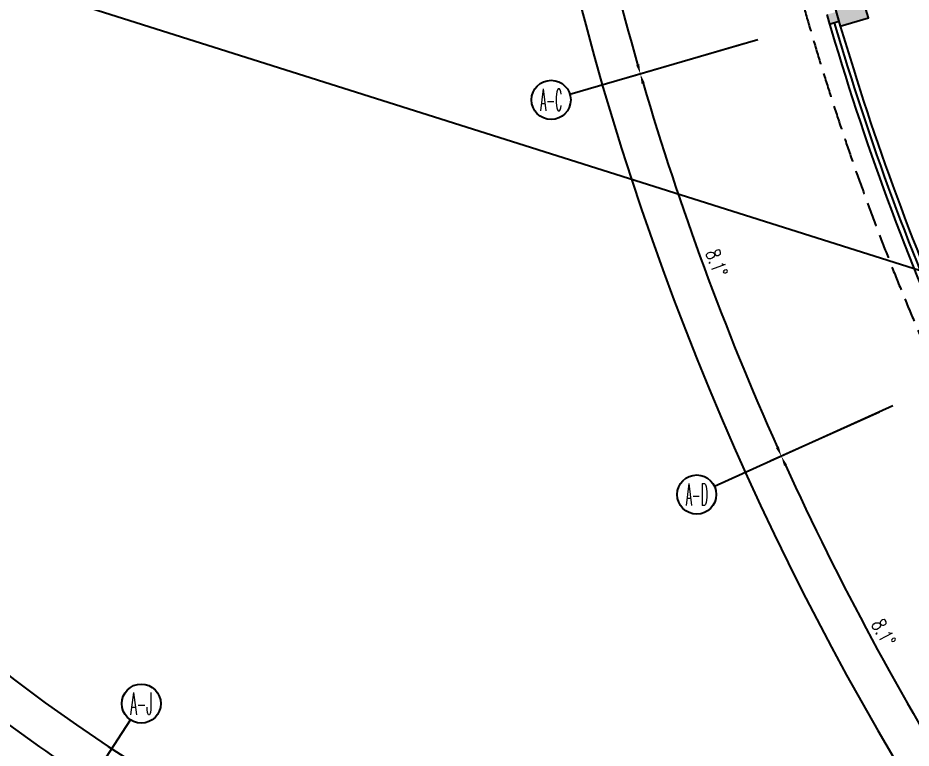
# Model space of a CAD drawing. Extents: x 13680 to 1640314, y -473492 to 65390.
# Drawn here: x 1452231 to 1470501, y -417729 to -402797 of the extents above; entities that cross this region are included whole.
import ezdxf
from ezdxf.enums import TextEntityAlignment as Align

# ---------------------------------------------------------------- set-up
doc = ezdxf.new("R2010")
doc.units = 0
doc.header["$LTSCALE"] = 1000
doc.header["$MEASUREMENT"] = 0
doc.linetypes.add('DASH', pattern=[0.35, 0.25, -0.1])
for name, color, linetype in [('AXIS', 1, 'Continuous'), ('AXIS_TEXT', 7, 'Continuous'), ('COLUMN', 255, 'Continuous'), ('LINE', 123, 'Continuous'), ('PUB_HATCH', 8, 'Continuous'), ('WALL', 255, 'Continuous'), ('WINDOW', 2, 'Continuous'), ('WIRE-照明', 120, 'Continuous')]:
    doc.layers.add(name, color=color, linetype=linetype)
doc.styles.add('_HZTXT', font='txt.shx', dxfattribs={"width": 0.8, "bigfont": 'HZTXT.shx'})
doc.styles.add('_TCH_AXIS', font='COMPLEX', dxfattribs={"bigfont": 'GBCBIG'})
doc.styles.add('_TCH_DIM_T3', font='SIMPLEX', dxfattribs={"width": 0.705882, "bigfont": 'GBCBIG'})
doc.linetypes.add('FENCELINE1', pattern='A,0.25,-0.1,[133,ltypeshp.shx,S=0.1,R=0,X=-0.1,Y=0],-0.1,1', length=1.45)
doc.dimstyles.new('_TCH_ARROW&&100', dxfattribs={"dimtxt": 297.5, "dimasz": 200, "dimexe": 250, "dimexo": 300, "dimgap": 126.25, "dimtad": 1, "dimdec": 0, "dimzin": 0, "dimdsep": 46, "dimtxsty": '_TCH_DIM_T3', "dimcen": 0.09, "dimclrt": 7, "dimazin": 2, "dimtfac": 1, "dimtdec": 0, "dimtix": 1, "dimtmove": 2, "dimatfit": 3, "dimfxl": 1, "dimtolj": 1, "dimtzin": 0, "dimarcsym": 0})

# ---------------------------------------------------------------- blocks, each defined once
blk = doc.blocks.new('*D358')
at = {"layer": 'AXIS', "color": 0, "lineweight": -2, "transparency": 16777216}
for p, q in [((1497471, -403645), (1494221, -403645)), ((1545386, -459746), (1544877, -462956))]:
    blk.add_line(p, q, dxfattribs=at)
blk.add_arc((1554271, -403645), 59800, 180.19165, 260.80826, dxfattribs=at)
at = {"layer": 'AXIS', "color": 0, "transparency": 16777216}
for points in [[(1494438, -403845), (1494505, -403845), (1494471, -403645)], [(1544724, -462645), (1544714, -462710), (1544916, -462709)]]:
    blk.add_solid(points, dxfattribs=at)
at = {"layer": 'Defpoints', "color": 0, "transparency": 16777216}
for p in [(1497771, -403645), (1554271, -403645), (1500989, -430794), (1545433, -459450)]:
    blk.add_point(p, dxfattribs=at)
at = {"layer": 'AXIS', "color": 7, "transparency": 16777216, "insert": (1509008, -442304), "char_height": 297.5, "attachment_point": 5, "rotation": 310.5, "style": '_TCH_DIM_T3'}
blk.add_mtext('\\A1;81°', dxfattribs=at)
blk = doc.blocks.new('*D361')
at = {"layer": 'AXIS', "color": 0, "lineweight": -2, "transparency": 16777216}
for p, q in [((1528348, -433050), (1529968, -431212)), ((1532750, -436409), (1534095, -434361))]:
    blk.add_line(p, q, dxfattribs=at)
blk.add_arc((1554271, -403645), 37000, 228.9097, 236.3903, dxfattribs=at)
at = {"layer": 'AXIS', "color": 0, "transparency": 16777216}
for points in [[(1529931, -431556), (1529975, -431506), (1529803, -431399)], [(1533809, -434432), (1533772, -434488), (1533957, -434570)]]:
    blk.add_solid(points, dxfattribs=at)
at = {"layer": 'Defpoints', "color": 0, "transparency": 16777216}
for p in [(1554271, -403645), (1531137, -432521), (1528149, -433275), (1532585, -436660)]:
    blk.add_point(p, dxfattribs=at)
at = {"layer": 'AXIS', "color": 7, "transparency": 16777216, "insert": (1531991, -432840), "char_height": 297.5, "attachment_point": 5, "rotation": 322.65, "style": '_TCH_DIM_T3'}
blk.add_mtext('\\A1;8.1°', dxfattribs=at)
blk = doc.blocks.new('*D366')
at = {"layer": 'AXIS', "color": 0, "lineweight": -2, "transparency": 16777216}
for p, q in [((1515071, -403645), (1518321, -403645)), ((1548139, -442363), (1548647, -439153))]:
    blk.add_line(p, q, dxfattribs=at)
blk.add_arc((1554271, -403645), 36200, 180.3166, 260.6833, dxfattribs=at)
at = {"layer": 'AXIS', "color": 0, "transparency": 16777216}
for points in [[(1518039, -403845), (1518105, -403845), (1518071, -403645)], [(1548416, -439335), (1548406, -439401), (1548608, -439400)]]:
    blk.add_solid(points, dxfattribs=at)
at = {"layer": 'Defpoints', "color": 0, "transparency": 16777216}
for p in [(1514771, -403645), (1554271, -403645), (1522017, -420080), (1548092, -442659)]:
    blk.add_point(p, dxfattribs=at)
at = {"layer": 'AXIS', "color": 7, "transparency": 16777216, "insert": (1526954, -426977), "char_height": 297.5, "attachment_point": 5, "rotation": 310.5, "style": '_TCH_DIM_T3'}
blk.add_mtext('\\A1;81°', dxfattribs=at)
blk = doc.blocks.new('*D376')
at = {"layer": 'AXIS', "color": 0, "lineweight": -2, "transparency": 16777216}
for p, q in [((1580437, -415600), (1578042, -416116)), ((1581420, -419492), (1579067, -420176))]:
    blk.add_line(p, q, dxfattribs=at)
blk.add_arc((1635964, -403645), 59000, 192.34452, 196.00578, dxfattribs=at)
at = {"layer": 'AXIS', "color": 0, "transparency": 16777216}
for points in [[(1578296, -416266), (1578361, -416252), (1578286, -416063)], [(1579284, -419904), (1579220, -419923), (1579307, -420106)]]:
    blk.add_solid(points, dxfattribs=at)
at = {"layer": 'Defpoints', "color": 0, "transparency": 16777216}
for p in [(1635964, -403645), (1580730, -415537), (1578595, -417419), (1581708, -419408)]:
    blk.add_point(p, dxfattribs=at)
at = {"layer": 'AXIS', "color": 7, "transparency": 16777216, "insert": (1579028, -418026), "char_height": 297.5, "attachment_point": 5, "rotation": 284.1752, "style": '_TCH_DIM_T3'}
blk.add_mtext('\\A1;4.05°', dxfattribs=at)
blk = doc.blocks.new('*D377')
at = {"layer": 'AXIS', "color": 0, "lineweight": -2, "transparency": 16777216}
for p, q in [((1581420, -419492), (1579067, -420176)), ((1584197, -427019), (1581964, -428027))]:
    blk.add_line(p, q, dxfattribs=at)
blk.add_arc((1635964, -403645), 59000, 196.39422, 204.10568, dxfattribs=at)
at = {"layer": 'AXIS', "color": 0, "transparency": 16777216}
for points in [[(1579331, -420307), (1579395, -420288), (1579307, -420106)], [(1582140, -427728), (1582079, -427756), (1582192, -427925)]]:
    blk.add_solid(points, dxfattribs=at)
at = {"layer": 'Defpoints', "color": 0, "transparency": 16777216}
for p in [(1635964, -403645), (1581708, -419408), (1580145, -422756), (1584470, -426896)]:
    blk.add_point(p, dxfattribs=at)
at = {"layer": 'AXIS', "color": 7, "transparency": 16777216, "insert": (1580869, -423971), "char_height": 297.5, "attachment_point": 5, "rotation": 290.25, "style": '_TCH_DIM_T3'}
blk.add_mtext('\\A1;8.1°', dxfattribs=at)
blk = doc.blocks.new('*D378')
at = {"layer": 'AXIS', "color": 0, "lineweight": -2, "transparency": 16777216}
for p, q in [((1584197, -427019), (1581964, -428027)), ((1588007, -434080), (1585938, -435393))]:
    blk.add_line(p, q, dxfattribs=at)
blk.add_arc((1635964, -403645), 59000, 204.49413, 212.20578, dxfattribs=at)
at = {"layer": 'AXIS', "color": 0, "transparency": 16777216}
for points in [[(1582244, -428120), (1582305, -428093), (1582192, -427925)], [(1586070, -435072), (1586014, -435108), (1586149, -435259)]]:
    blk.add_solid(points, dxfattribs=at)
at = {"layer": 'Defpoints', "color": 0, "transparency": 16777216}
for p in [(1635964, -403645), (1584470, -426896), (1583395, -430431), (1588260, -433920)]:
    blk.add_point(p, dxfattribs=at)
at = {"layer": 'AXIS', "color": 7, "transparency": 16777216, "insert": (1584283, -431531), "char_height": 297.5, "attachment_point": 5, "rotation": 298.35, "style": '_TCH_DIM_T3'}
blk.add_mtext('\\A1;8.1°', dxfattribs=at)
blk = doc.blocks.new('*D388')
at = {"layer": 'AXIS', "color": 0, "lineweight": -2, "transparency": 16777216}
for p, q in [((1579164, -403645), (1575914, -403645)), ((1627079, -459746), (1626570, -462956))]:
    blk.add_line(p, q, dxfattribs=at)
blk.add_arc((1635964, -403645), 59800, 180.19165, 260.80826, dxfattribs=at)
at = {"layer": 'AXIS', "color": 0, "transparency": 16777216}
for points in [[(1576131, -403845), (1576198, -403845), (1576164, -403645)], [(1626417, -462645), (1626407, -462710), (1626610, -462709)]]:
    blk.add_solid(points, dxfattribs=at)
at = {"layer": 'Defpoints', "color": 0, "transparency": 16777216}
for p in [(1579464, -403645), (1635964, -403645), (1582682, -430794), (1627126, -459450)]:
    blk.add_point(p, dxfattribs=at)
at = {"layer": 'AXIS', "color": 7, "transparency": 16777216, "insert": (1590701, -442304), "char_height": 297.5, "attachment_point": 5, "rotation": 310.5, "style": '_TCH_DIM_T3'}
blk.add_mtext('\\A1;81°', dxfattribs=at)
blk = doc.blocks.new('_FZHK')
blk.add_lwpolyline([(-0.5, -0.5), (0.5, -0.5), (0.5, 0.5), (-0.5, 0.5)], close=True)
blk = doc.blocks.new('4FX')
at = {"layer": 'AXIS'}
blk.add_line((1532584.9, -436659.7), (1534781, -433316.5), dxfattribs=at)
blk.add_circle((1535000.6, -432982.2), 400, dxfattribs=at)
at = {"layer": 'LINE', "color": 8, "linetype": 'DASH', "ltscale": 2}
blk.add_arc((1554271.3, -403645.3), 55400, 179.17262, 261.82632, dxfattribs=at)
at = {"layer": 'LINE', "linetype": 'DASH', "ltscale": 2}
blk.add_arc((1554271.3, -403645.3), 40400, 178.86539, 262.13356, dxfattribs=at)
at = {"layer": 'WINDOW'}
for radius, start, end in [(40933, 179.62629, 261.37265), (40867, 179.53315, 261.46579), (40800, 179.43829, 261.56064), (54800, 179.79091, 261.20908), (41000, 179.72053, 261.27841)]:
    blk.add_arc((1554271.3, -403645.3), radius, start, end, dxfattribs=at)
at = {"layer": 'AXIS_TEXT', "style": '_TCH_AXIS', "width": 0.362069}
blk.add_text('A-J', height=452.55, dxfattribs=at).set_placement((1534774.3, -433208.4), (1535226.9, -433208.4), align=Align.FIT)
at = {"layer": 'WALL', "color": 2, "style": '_HZTXT', "width": 0.8, "flags": 8}
blk.add_attdef('北', text='', height=500, rotation=8, dxfattribs=at).set_placement((1496404.1, -399276.5), align=Align.MIDDLE)
at = {"layer": 'AXIS'}
for base, p1, p2, picture, middle in [((1500989.1, -430793.9), (1497771.3, -403645.3), (1545432.6, -459449.7), '*D358', (1509008.1, -442303.7)), ((1522016.9, -420079.8), (1514771.3, -403645.3), (1548092.1, -442659), '*D366', (1526953.7, -426976.7)), ((1531137.3, -432521.2), (1528149.5, -433274.7), (1532584.9, -436659.7), '*D361', (1531990.9, -432839.6))]:
    dim = blk.add_angular_dim_3p(base=base, center=(1554271.3, -403645.3), p1=p1, p2=p2, dimstyle='_TCH_ARROW&&100', dxfattribs=at)
    dim.commit()
    dim.dimension.update_dxf_attribs({"geometry": picture, "text_midpoint": middle})
blk = doc.blocks.new('5FX')
at = {"layer": 'PUB_HATCH', "linetype": 'ByBlock'}
blk.add_hatch(color=256, dxfattribs=at).paths.add_polyline_path([(1583860.7, -418574.6), (1583284.9, -418741.9, 0.0004562), (1583312.5, -418838), (1583120.4, -418893.8), (1583148.3, -418990, 0.0004539), (1583176.3, -419085.8), (1583368.2, -419030.1), (1583396.1, -419126.1), (1583972.3, -418958.7)])
at = {"layer": 'AXIS'}
for p, q in [((1581707.8, -419408.3), (1577866.7, -420524.3)), ((1584470.1, -426895.8), (1580824.5, -428541.8)), ((1584470.1, -426895.8), (1580824.5, -428541.8))]:
    blk.add_line(p, q, dxfattribs=at)
for centre in [(1577482.5, -420635.9), (1580459.9, -428706.5)]:
    blk.add_circle(centre, 400, dxfattribs=at)
at = {"layer": 'LINE', "linetype": 'DASH', "ltscale": 2}
blk.add_arc((1635964.4, -403645.3), 55400, 179.17262, 261.82632, dxfattribs=at)
at = {"layer": 'WALL'}
for p, q in [((1583120.4, -418893.8), (1583176.2, -419085.9)), ((1583176.2, -419085.9), (1583368.2, -419030.1))]:
    blk.add_line(p, q, dxfattribs=at)
at = {"layer": 'WINDOW'}
for radius, start, end in [(55000, 196.2, 204.3), (54800, 196.40911, 204.08983)]:
    blk.add_arc((1635964.4, -403645.3), radius, start, end, dxfattribs=at)
at = {"layer": 'WINDOW', "linetype": 'FENCELINE1', "ltscale": 0.5}
blk.add_arc((1635966.4, -403645.1), 54902, 196.30399, 204.19498, dxfattribs=at)
at = {"layer": 'COLUMN', "xscale": 400.0000000000505, "yscale": 599.9999999999458, "zscale": 599.9999999999458, "rotation": 286.1999999423003}
blk.add_blockref('_FZHK', (1583628.4, -418850.3), dxfattribs=at)
at = {"layer": 'AXIS_TEXT', "style": '_TCH_AXIS'}
for s, width, p, p2 in [('A-C', 0.33871, (1577256.3, -420862.1), (1577708.8, -420862.1)), ('A-D', 0.328125, (1580233.6, -428932.7), (1580686.2, -428932.7))]:
    blk.add_text(s, height=452.55, dxfattribs=dict(at, width=width)).set_placement(p, p2, align=Align.FIT)
at = {"layer": 'WALL', "color": 2, "style": '_HZTXT', "width": 0.8, "flags": 8}
blk.add_attdef('北', text='', height=500, rotation=8, dxfattribs=at).set_placement((1578097.3, -399276.5), align=Align.MIDDLE)
at = {"layer": 'AXIS'}
for base, p1, p2, picture, middle in [((1582682.2, -430793.9), (1579464.4, -403645.3), (1627125.8, -459449.7), '*D388', (1590701.2, -442303.7)), ((1578594.6, -417418.8), (1580730.1, -415537.3), (1581707.8, -419408.3), '*D376', (1579027.5, -418026.3)), ((1580145.4, -422756.4), (1581707.8, -419408.3), (1584470.1, -426895.8), '*D377', (1580869.1, -423971)), ((1583395, -430430.7), (1584470.1, -426895.8), (1588259.9, -433919.5), '*D378', (1584282.7, -431531.2))]:
    dim = blk.add_angular_dim_3p(base=base, center=(1635964.4, -403645.3), p1=p1, p2=p2, dimstyle='_TCH_ARROW&&100', dxfattribs=at)
    dim.commit()
    dim.dimension.update_dxf_attribs({"geometry": picture, "text_midpoint": middle})

msp = doc.modelspace()

# ---------------------------------------------------------------- linework, layer by layer
at = {"layer": 'WIRE-照明'}
msp.add_line((1481644.048, -411430.993), (1390016.454, -382457.261), dxfattribs=at)

# ---------------------------------------------------------------- block references
for name, p in [('4FX', (-80245.639, 16162.546)), ('5FX', (-114344.346, 16162.546))]:
    msp.add_blockref(name, p)

doc.saveas('drawing.dxf')
